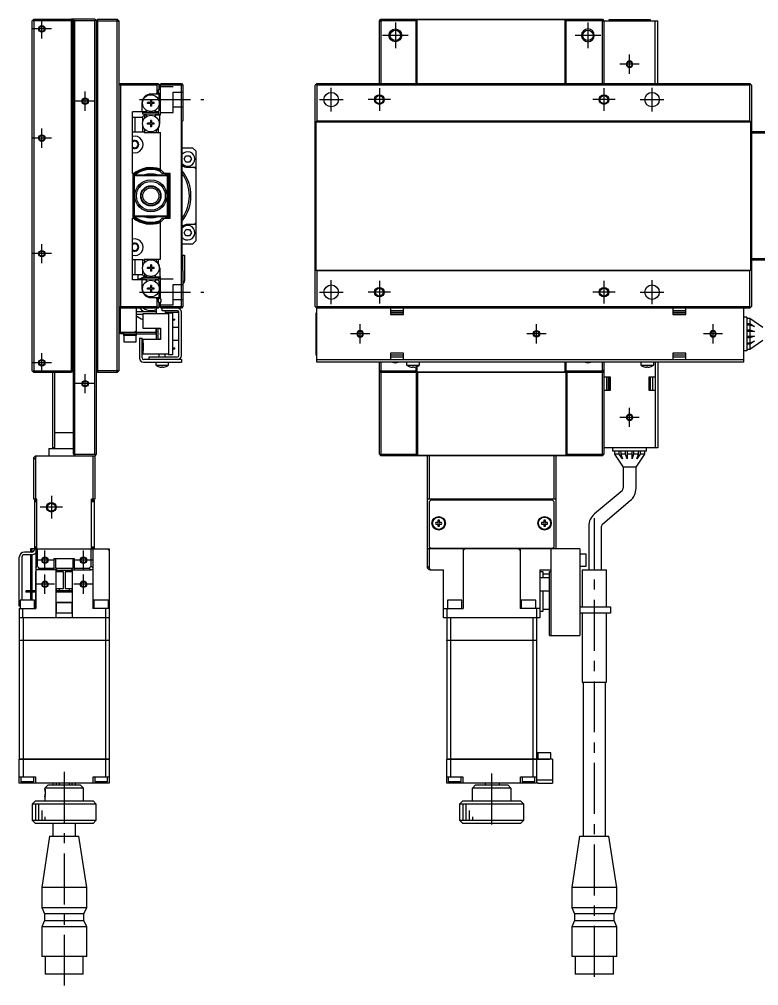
# Model space of a CAD drawing. Extents: x 0 to 888, y -8 to 516.
# Drawn here: x 494.6 to 725, y 92.6 to 393.7 of the extents above; entities that cross this region are included whole.
import ezdxf

# ---------------------------------------------------------------- set-up
doc = ezdxf.new("R2010")
doc.units = 0
doc.header["$LTSCALE"] = 0.5
doc.linetypes.add('CENTER', pattern=[50.8, 31.75, -6.35, 6.35, -6.35])
doc.linetypes.add('DASHED', pattern=[19.05, 12.7, -6.35])
for name, color, linetype in [('MSM_CENTER', 1, 'CENTER'), ('MSM_CONTINUOUS', 7, 'CONTINUOUS'), ('MSM_DASHED', 4, 'DASHED'), ('MSM_NARROW', 5, 'CONTINUOUS')]:
    doc.layers.add(name, color=color, linetype=linetype)

msp = doc.modelspace()

# ---------------------------------------------------------------- linework, layer by layer
at = {"layer": 'MSM_CENTER'}
for p, q in [((501.55, 387.7), (501.55, 393.7)), ((611.76, 392.7), (611.76, 384.7)), ((671.76, 392.7), (671.76, 384.7)), ((504.55, 390.7), (498.55, 390.7)), ((615.76, 388.7), (607.76, 388.7)), ((675.76, 388.7), (667.76, 388.7)), ((684.76, 376.7), (684.76, 382.7)), ((687.76, 379.7), (681.76, 379.7)), ((515.05, 365.2), (515.05, 371.2)), ((591.76, 365), (591.76, 372.4)), ((606.76, 372.2), (606.76, 365.2)), ((676.76, 372.2), (676.76, 365.2)), ((691.76, 365), (691.76, 372.4)), ((518.05, 368.2), (512.05, 368.2)), ((532.05, 368.7), (552.05, 368.7)), ((588.06, 368.7), (595.46, 368.7)), ((610.26, 368.7), (603.26, 368.7)), ((680.26, 368.7), (673.26, 368.7)), ((688.06, 368.7), (695.46, 368.7)), ((501.55, 353.7), (501.55, 359.7)), ((504.55, 356.7), (498.55, 356.7)), ((501.55, 317.7), (501.55, 323.7)), ((504.55, 320.7), (498.55, 320.7)), ((591.76, 305), (591.76, 312.4)), ((606.76, 312.2), (606.76, 305.2)), ((676.76, 312.2), (676.76, 305.2)), ((691.76, 305), (691.76, 312.4)), ((532.05, 308.7), (552.05, 308.7)), ((588.06, 308.7), (595.46, 308.7)), ((610.26, 308.7), (603.26, 308.7)), ((680.26, 308.7), (673.26, 308.7)), ((688.06, 308.7), (695.46, 308.7)), ((600.76, 292.7), (600.76, 298.7)), ((655.76, 292.7), (655.76, 298.7)), ((710.76, 292.7), (710.76, 298.7)), ((603.76, 295.7), (597.76, 295.7)), ((658.76, 295.7), (652.76, 295.7)), ((713.76, 295.7), (707.76, 295.7)), ((501.55, 283.7), (501.55, 289.7)), ((504.55, 286.7), (498.55, 286.7)), ((515.05, 277.2), (515.05, 283.2)), ((518.05, 280.2), (512.05, 280.2)), ((684.76, 266.7), (684.76, 272.7)), ((687.76, 269.7), (681.76, 269.7)), ((504.55, 245.2), (504.55, 238.2)), ((508.05, 241.7), (501.05, 241.7)), ((673.76, 238.25), (673.76, 92.65)), ((502.55, 222.2), (502.55, 228.2)), ((514.55, 222.2), (514.55, 228.2)), ((505.55, 225.2), (499.55, 225.2)), ((517.55, 225.2), (511.55, 225.2)), ((502.55, 214.7), (502.55, 220.7)), ((514.55, 214.7), (514.55, 220.7)), ((505.55, 217.7), (499.55, 217.7)), ((517.55, 217.7), (511.55, 217.7)), ((508.55, 159.25), (508.55, 92.65)), ((641.76, 158.7), (641.76, 140.7))]:
    msp.add_line(p, q, dxfattribs=at)
at = {"layer": 'MSM_CONTINUOUS'}
for p, q in [((499.05, 393.7), (498.55, 393.2)), ((498.55, 284.2), (498.55, 393.2)), ((498.8, 393.45), (499.05, 393.2)), ((499.05, 393.7), (510.55, 393.7)), ((499.05, 393.2), (499.05, 284.2)), ((510.85, 393.2), (499.05, 393.2)), ((510.95, 393.3), (510.55, 393.7)), ((510.65, 393.6), (510.85, 393.6)), ((510.75, 393.6), (510.85, 393.7)), ((518.05, 393.7), (510.85, 393.7)), ((510.85, 393.2), (510.95, 393.3)), ((510.85, 284.2), (510.85, 393.2)), ((511.05, 393.2), (510.95, 393.3)), ((511.05, 393.2), (511.05, 284.2)), ((511.05, 392.3), (511.35, 392.3)), ((511.15, 392.6), (511.15, 393.3)), ((511.35, 392.3), (511.35, 393.7)), ((511.55, 258.1), (511.55, 393.7)), ((511.75, 393.2), (511.55, 393.4)), ((518.05, 393.2), (511.75, 393.2)), ((511.75, 393.2), (511.75, 258.2)), ((518.05, 393.7), (518.55, 393.2)), ((518.3, 393.45), (518.05, 393.2)), ((518.05, 258.2), (518.05, 393.2)), ((518.55, 393.2), (519.05, 393.7)), ((518.55, 393.2), (525.05, 393.2)), ((518.55, 393.2), (518.55, 258.2)), ((519.05, 283.7), (519.05, 393.7)), ((519.05, 393.7), (525.05, 393.7)), ((525.05, 283.7), (525.05, 393.7)), ((525.05, 393.7), (525.55, 393.2)), ((525.05, 393.2), (525.55, 392.99)), ((525.55, 393.2), (525.55, 284.2)), ((606.76, 393.2), (607.26, 393.7)), ((606.76, 393.2), (607.26, 392.99)), ((606.76, 373.7), (606.76, 393.2)), ((607.26, 393.7), (607.46, 393.2)), ((607.26, 393.7), (676.26, 393.7)), ((607.46, 393.2), (607.26, 392.99)), ((607.26, 392.99), (607.26, 373.7)), ((618.26, 393.2), (607.46, 393.2)), ((618.26, 393.2), (618.56, 393.5)), ((618.26, 373.7), (618.26, 393.2)), ((618.56, 373.7), (618.56, 393.5)), ((664.66, 393.5), (618.56, 393.5)), ((664.66, 393.5), (664.96, 393.2)), ((664.66, 373.7), (664.66, 393.5)), ((676.05, 393.2), (664.96, 393.2)), ((664.96, 373.7), (664.96, 393.2)), ((676.26, 393.7), (676.05, 393.2)), ((676.26, 392.99), (676.05, 393.2)), ((676.26, 393.7), (676.76, 393.2)), ((676.76, 393.2), (676.26, 392.99)), ((676.26, 373.7), (676.26, 392.99)), ((676.76, 393.2), (676.76, 373.7)), ((676.76, 393.2), (693.56, 393.2)), ((678.26, 393.5), (678.26, 393.2)), ((691.26, 393.5), (678.26, 393.5)), ((691.26, 393.2), (691.26, 393.5)), ((692.76, 373.7), (692.76, 393.2)), ((693.56, 373.7), (693.56, 393.2)), ((525.55, 373.2), (526.05, 373.7)), ((525.8, 373.45), (526.05, 373.2)), ((526.05, 373.7), (537.85, 373.7)), ((537.55, 373.2), (537.95, 373.6)), ((538.05, 373.5), (537.85, 373.7)), ((538.05, 373.5), (538.05, 371.96)), ((538.55, 373.5), (538.75, 373.7)), ((538.55, 363.9), (538.55, 373.5)), ((538.75, 373.7), (545.05, 373.7)), ((545.05, 373.7), (545.55, 373.2)), ((545.3, 373.45), (545.05, 373.2)), ((587.26, 373.7), (586.76, 373.2)), ((587.01, 373.45), (587.26, 373.2)), ((587.26, 373.7), (722.26, 373.7)), ((722.76, 373.2), (722.26, 373.7)), ((722.26, 373.2), (722.51, 373.45)), ((526.05, 373.2), (526.05, 304.2)), ((537.55, 373.2), (526.05, 373.2)), ((538.05, 370.4), (535.55, 370.4)), ((537.55, 370.9), (537.05, 370.4)), ((537.55, 370.9), (537.55, 373.2)), ((537.91, 370.4), (537.55, 370.9)), ((538.05, 370.63), (538.05, 368.31)), ((545.05, 373.2), (538.55, 373.2)), ((545.05, 304.2), (545.05, 373.2)), ((545.55, 373.2), (545.55, 362.1)), ((586.76, 304.2), (586.76, 373.2)), ((587.26, 373.2), (587.26, 362.1)), ((722.26, 373.2), (587.26, 373.2)), ((722.26, 362.1), (722.26, 373.2)), ((722.76, 373.2), (722.76, 304.2)), ((532.75, 367.6), (532.75, 364.9)), ((535.35, 367.74), (534.55, 367.74)), ((534.55, 367.45), (534.55, 367.74)), ((535.35, 367.45), (534.55, 367.45)), ((535.08, 367.74), (535.08, 367.45)), ((535.7, 368.6), (535.41, 368.6)), ((535.41, 368.6), (535.41, 367.8)), ((535.7, 368.07), (535.41, 368.07)), ((535.41, 367.39), (535.41, 366.6)), ((535.7, 368.6), (535.7, 367.8)), ((535.7, 367.39), (535.7, 366.6)), ((536.55, 367.74), (535.76, 367.74)), ((536.55, 367.45), (535.76, 367.45)), ((536.02, 367.74), (536.02, 367.45)), ((536.55, 367.45), (536.55, 367.74)), ((534, 364.9), (529.85, 364.9)), ((529.85, 345.7), (529.85, 364.9)), ((533.05, 364.1), (533.05, 364.7)), ((538.05, 364.7), (533.05, 364.7)), ((534, 364.9), (534.15, 365.16)), ((535.41, 367.13), (535.7, 367.13)), ((535.7, 366.6), (535.41, 366.6)), ((536.96, 365.16), (537.11, 364.9)), ((537.75, 364.9), (537.11, 364.9)), ((537.75, 364.9), (538.05, 365.2)), ((538.05, 366.88), (538.05, 365.2)), ((538.05, 364.1), (538.05, 364.7)), ((533.05, 363.15), (529.85, 363.15)), ((530.55, 363.15), (530.55, 358.65)), ((538.05, 364.1), (533.05, 364.1)), ((533.55, 363.9), (533.05, 363.4)), ((533.05, 361.91), (533.05, 363.4)), ((533.55, 363.9), (533.55, 362.86)), ((533.55, 363.9), (534.01, 363.9)), ((534.09, 363.76), (534.01, 363.9)), ((535.35, 361.34), (534.55, 361.34)), ((534.55, 361.05), (534.55, 361.34)), ((535.08, 361.34), (535.08, 361.05)), ((535.7, 362.2), (535.41, 362.2)), ((535.41, 362.2), (535.41, 361.4)), ((535.7, 361.67), (535.41, 361.67)), ((535.7, 362.2), (535.7, 361.4)), ((536.55, 361.34), (535.76, 361.34)), ((536.02, 361.34), (536.02, 361.05)), ((536.55, 361.05), (536.55, 361.34)), ((537.1, 363.9), (536.88, 363.52)), ((537.1, 363.9), (538.55, 363.9)), ((538.35, 361.2), (538.35, 363.9)), ((545.25, 361.8), (545.55, 362.1)), ((545.25, 361.8), (545.25, 315.6)), ((586.96, 361.8), (587.26, 362.1)), ((586.96, 361.8), (586.96, 315.6)), ((586.96, 361.8), (722.56, 361.8)), ((587.26, 362.1), (722.26, 362.1)), ((722.26, 362.1), (722.56, 361.8)), ((722.56, 315.6), (722.56, 361.8)), ((529.85, 358.65), (533.05, 358.65)), ((533.05, 358.65), (533.05, 360.48)), ((533.05, 358.9), (533.55, 358.4)), ((533.05, 358.7), (533.25, 358.7)), ((533.55, 359.53), (533.55, 358.4)), ((533.55, 358.4), (538.55, 358.4)), ((535.35, 361.05), (534.55, 361.05)), ((535.41, 360.99), (535.41, 360.2)), ((535.41, 360.73), (535.7, 360.73)), ((535.7, 360.2), (535.41, 360.2)), ((535.7, 360.99), (535.7, 360.2)), ((536.55, 361.05), (535.76, 361.05)), ((537.35, 358.4), (537.35, 359.05)), ((537.85, 359.6), (537.85, 358.4)), ((538.55, 346.2), (538.55, 358.4)), ((722.76, 358.7), (757.76, 358.7)), ((736.26, 358.2), (722.76, 358.2)), ((545.25, 353.7), (548.55, 353.7)), ((549.55, 352.7), (548.55, 353.7)), ((549.55, 352.7), (549.55, 324.7)), ((545.9, 350.2), (546.48, 351.2)), ((546.48, 349.2), (545.9, 350.2)), ((546.48, 351.2), (547.63, 351.2)), ((547.63, 351.2), (548.21, 350.2)), ((548.21, 350.2), (547.63, 349.2)), ((538.55, 346.9), (539.76, 345.7)), ((547.63, 349.2), (546.48, 349.2)), ((547.05, 347.6), (549.55, 347.6)), ((549.05, 347.6), (549.55, 347.1)), ((529.85, 345.7), (530.05, 345.7)), ((530.05, 331.7), (530.05, 345.7)), ((530.05, 344.4), (530.35, 344.7)), ((530.55, 344.9), (530.35, 344.7)), ((530.35, 344.7), (530.35, 332.7)), ((530.55, 344.9), (530.85, 345.2)), ((540.55, 344.9), (530.55, 344.9)), ((530.85, 345.2), (540.25, 345.2)), ((539.05, 345.7), (538.55, 346.2)), ((541.55, 345.7), (539.05, 345.7)), ((540.25, 345.2), (540.55, 344.9)), ((540.75, 344.7), (540.55, 344.9)), ((540.75, 332.7), (540.75, 344.7)), ((540.75, 344.7), (541.05, 344.4)), ((541.05, 344.4), (541.05, 333)), ((541.55, 331.7), (541.55, 345.7)), ((531.99, 341.45), (532.13, 341.45)), ((532.13, 341.45), (532.35, 341.67)), ((532.13, 341.45), (532.13, 341.61)), ((532.35, 341.86), (532.35, 341.67)), ((532.13, 335.95), (531.99, 335.95)), ((532.13, 335.78), (532.13, 335.95)), ((532.35, 335.72), (532.13, 335.95)), ((532.35, 335.72), (532.35, 335.53)), ((529.85, 331.7), (530.05, 331.7)), ((529.85, 312.5), (529.85, 331.7)), ((530.35, 332.7), (530.05, 333)), ((530.35, 332.7), (530.55, 332.5)), ((530.85, 332.2), (530.55, 332.5)), ((530.55, 332.5), (540.55, 332.5)), ((540.25, 332.2), (530.85, 332.2)), ((539.76, 331.7), (538.55, 330.49)), ((538.55, 331.2), (539.05, 331.7)), ((538.55, 319), (538.55, 331.2)), ((539.05, 331.7), (541.55, 331.7)), ((541.05, 333), (540.25, 332.2)), ((545.9, 327.2), (546.48, 328.2)), ((546.48, 328.2), (547.63, 328.2)), ((549.55, 329.8), (547.05, 329.8)), ((547.63, 328.2), (548.21, 327.2)), ((549.55, 330.3), (549.05, 329.8)), ((546.48, 326.2), (545.9, 327.2)), ((547.63, 326.2), (546.48, 326.2)), ((548.21, 327.2), (547.63, 326.2)), ((548.55, 323.7), (545.25, 323.7)), ((548.55, 323.7), (549.55, 324.7)), ((545.55, 320.2), (546.05, 320.2)), ((545.55, 315.3), (545.55, 320.2)), ((546.05, 320.2), (546.05, 312.2)), ((722.76, 319.2), (736.26, 319.2)), ((533.05, 318.75), (529.85, 318.75)), ((530.55, 318.75), (530.55, 314.25)), ((533.55, 319), (533.05, 318.5)), ((533.05, 316.91), (533.05, 318.75)), ((533.05, 318.7), (533.25, 318.7)), ((533.55, 319), (533.55, 317.86)), ((533.55, 319), (538.55, 319)), ((535.35, 316.34), (534.55, 316.34)), ((534.55, 316.05), (534.55, 316.34)), ((535.08, 316.34), (535.08, 316.05)), ((535.7, 317.2), (535.41, 317.2)), ((535.41, 317.2), (535.41, 316.4)), ((535.7, 316.67), (535.41, 316.67)), ((535.7, 317.2), (535.7, 316.4)), ((536.55, 316.34), (535.76, 316.34)), ((536.02, 316.34), (536.02, 316.05)), ((536.55, 316.05), (536.55, 316.34)), ((537.35, 318.34), (537.35, 319)), ((537.85, 319), (537.85, 317.79)), ((538.35, 316.2), (538.35, 313.5)), ((751.76, 318.7), (722.76, 318.7)), ((529.85, 314.25), (533.05, 314.25)), ((531.55, 312.5), (531.55, 314.25)), ((533.05, 314), (533.05, 315.48)), ((533.05, 314), (533.55, 313.5)), ((533.05, 312.7), (533.05, 313.3)), ((538.05, 313.3), (533.05, 313.3)), ((533.55, 314.53), (533.55, 313.5)), ((533.55, 313.5), (534.01, 313.5)), ((534.09, 313.63), (534.01, 313.5)), ((535.35, 316.05), (534.55, 316.05)), ((535.41, 315.99), (535.41, 315.2)), ((535.41, 315.73), (535.7, 315.73)), ((535.7, 315.2), (535.41, 315.2)), ((535.7, 315.99), (535.7, 315.2)), ((536.55, 316.05), (535.76, 316.05)), ((537.1, 313.5), (536.88, 313.87)), ((537.1, 313.5), (538.55, 313.5)), ((538.05, 312.7), (538.05, 313.3)), ((538.55, 306.76), (538.55, 313.5)), ((545.55, 315.3), (545.25, 315.6)), ((545.55, 315.3), (545.55, 304.2)), ((586.96, 315.6), (722.56, 315.6)), ((587.26, 315.3), (586.96, 315.6)), ((587.26, 315.3), (587.26, 304.2)), ((722.26, 315.3), (587.26, 315.3)), ((722.56, 315.6), (722.26, 315.3)), ((722.26, 304.2), (722.26, 315.3)), ((534, 312.5), (529.85, 312.5)), ((538.55, 312.7), (531.55, 312.7)), ((532.75, 312.5), (532.75, 309.8)), ((534, 312.5), (534.15, 312.24)), ((535.7, 310.8), (535.41, 310.8)), ((535.41, 310.8), (535.41, 310)), ((535.7, 310.27), (535.41, 310.27)), ((535.7, 310.8), (535.7, 310)), ((536.96, 312.24), (537.11, 312.5)), ((537.11, 312.5), (537.75, 312.5)), ((538.05, 312.2), (537.75, 312.5)), ((538.05, 312.2), (538.05, 310.51)), ((538.05, 311.7), (538.55, 311.7)), ((538.05, 311.2), (538.55, 311.2)), ((535.35, 309.94), (534.55, 309.94)), ((534.55, 309.65), (534.55, 309.94)), ((535.35, 309.65), (534.55, 309.65)), ((535.08, 309.94), (535.08, 309.65)), ((535.41, 309.59), (535.41, 308.8)), ((535.41, 309.33), (535.7, 309.33)), ((535.7, 308.8), (535.41, 308.8)), ((535.7, 309.59), (535.7, 308.8)), ((536.55, 309.94), (535.76, 309.94)), ((536.55, 309.65), (535.76, 309.65)), ((536.02, 309.94), (536.02, 309.65)), ((536.55, 309.65), (536.55, 309.94)), ((538.05, 309.08), (538.05, 306.76)), ((538.5, 308.42), (538.05, 308.42)), ((526.05, 303.7), (525.55, 304.2)), ((526.05, 304.2), (525.8, 303.95)), ((526.05, 304.2), (537.55, 304.2)), ((535.55, 307), (538.05, 307)), ((537.05, 307), (537.55, 306.5)), ((537.55, 306.5), (537.91, 307)), ((537.55, 304.2), (537.55, 306.5)), ((537.95, 303.8), (537.55, 304.2)), ((538.05, 305.43), (538.05, 303.9)), ((538.55, 303.9), (538.55, 305.43)), ((538.55, 304.2), (545.05, 304.2)), ((545.05, 304.2), (545.3, 303.95)), ((545.55, 304.2), (545.05, 303.7)), ((586.76, 304.2), (587.26, 303.7)), ((587.26, 304.2), (587.01, 303.95)), ((587.26, 304.2), (722.26, 304.2)), ((722.26, 303.7), (722.76, 304.2)), ((722.51, 303.95), (722.26, 304.2)), ((526.05, 295.7), (526.05, 303.7)), ((537.85, 303.7), (526.05, 303.7)), ((531.05, 295.2), (531.05, 303.7)), ((531.05, 302.7), (537.2, 302.7)), ((533.05, 301.7), (531.05, 301.7)), ((533.05, 301.95), (533.05, 297.45)), ((541.05, 301.95), (533.05, 301.95)), ((537.2, 303.7), (537.2, 301.95)), ((537.85, 303.7), (538.05, 303.9)), ((538.75, 303.7), (538.55, 303.9)), ((545.05, 303.7), (538.75, 303.7)), ((539.05, 302.9), (539.05, 303.7)), ((543.85, 302.9), (539.05, 302.9)), ((540.05, 302.9), (540.05, 302.4)), ((544.05, 302.4), (540.05, 302.4)), ((542.25, 302.2), (541.05, 302.2)), ((541.05, 302.2), (541.05, 289.2)), ((541.2, 302.2), (541.2, 302.4)), ((542.25, 302.2), (542.25, 289.2)), ((544.05, 302.4), (544.05, 302.84)), ((544.25, 288.9), (544.25, 302.5)), ((545.05, 288.9), (545.05, 302.5)), ((587.26, 302.2), (586.96, 302.2)), ((586.96, 302.2), (586.96, 289.2)), ((587.26, 286.9), (587.26, 303.7)), ((722.26, 303.7), (587.26, 303.7)), ((610.26, 303.7), (610.26, 301.7)), ((614.26, 302.9), (610.26, 302.9)), ((614.26, 302.4), (610.26, 302.4)), ((614.26, 302.2), (610.26, 302.2)), ((610.26, 301.7), (614.26, 301.7)), ((614.26, 301.7), (614.26, 303.7)), ((698.26, 303.7), (698.26, 301.7)), ((702.26, 302.9), (698.26, 302.9)), ((702.26, 302.4), (698.26, 302.4)), ((702.26, 302.2), (698.26, 302.2)), ((698.26, 301.7), (702.26, 301.7)), ((702.26, 301.7), (702.26, 303.7)), ((720.26, 303.7), (720.26, 286.9)), ((542.25, 300.32), (543.05, 300.32)), ((542.25, 300.07), (543.05, 300.07)), ((543.05, 300.07), (543.05, 300.32)), ((721.26, 300.95), (720.26, 300.95)), ((721.26, 300.95), (721.26, 290.45)), ((722.26, 300.45), (721.26, 300.45)), ((721.26, 298.95), (722.26, 298.95)), ((722.26, 298.45), (721.26, 298.45)), ((722.26, 300.45), (722.26, 298.95)), ((726.26, 297.7), (722.26, 300.45)), ((722.26, 298.95), (723.71, 297.95)), ((722.26, 298.45), (722.26, 296.95)), ((723.71, 297.95), (722.26, 298.45)), ((526.05, 296.2), (537.05, 296.2)), ((527.05, 295.7), (526.05, 295.7)), ((527.05, 296.2), (527.05, 295.2)), ((527.05, 295.7), (537.05, 295.7)), ((531.05, 295.2), (527.05, 295.2)), ((527.15, 295.2), (527.15, 293.2)), ((531.05, 296.7), (530.55, 296.2)), ((530.95, 293.2), (530.95, 295.2)), ((533.05, 297.45), (538.55, 297.45)), ((537.05, 296.2), (537.05, 295.7)), ((537.2, 295.7), (537.2, 297.45)), ((537.35, 293.95), (537.35, 297.45)), ((537.85, 293.95), (537.85, 297.45)), ((538.55, 297.45), (538.55, 293.95)), ((544.25, 297.7), (542.25, 297.7)), ((721.26, 296.95), (722.26, 296.95)), ((723.71, 296.45), (721.26, 296.45)), ((722.26, 296.95), (723.71, 296.45)), ((722.26, 296.45), (722.26, 294.95)), ((527.15, 293.2), (530.95, 293.2)), ((532.05, 294.4), (532.85, 294.4)), ((532.05, 294.4), (532.05, 288.1)), ((532.85, 288.2), (532.85, 294.4)), ((533.05, 293.95), (533.05, 292.95)), ((538.55, 293.95), (533.05, 293.95)), ((533.05, 292.95), (533.15, 292.95)), ((533.15, 292.15), (533.05, 292.15)), ((533.05, 292.15), (533.05, 291.25)), ((533.15, 292.95), (533.15, 290.45)), ((542.25, 293.7), (544.25, 293.7)), ((721.26, 294.95), (723.71, 294.95)), ((722.26, 294.45), (721.26, 294.45)), ((721.26, 292.95), (722.26, 292.95)), ((722.26, 292.45), (721.26, 292.45)), ((723.71, 294.95), (722.26, 294.45)), ((722.26, 294.45), (722.26, 292.95)), ((722.26, 290.95), (726.26, 293.7)), ((723.71, 293.45), (722.26, 292.45)), ((722.26, 292.95), (723.71, 293.45)), ((722.26, 292.45), (722.26, 290.95)), ((533.15, 291.77), (533.05, 291.77)), ((533.15, 291.62), (533.05, 291.62)), ((533.15, 291.25), (533.05, 291.25)), ((533.05, 290.45), (533.15, 290.45)), ((533.05, 290.45), (533.05, 289.45)), ((533.05, 289.45), (541.05, 289.45)), ((538.05, 289.45), (538.05, 288.5)), ((540.05, 288.5), (540.05, 289.45)), ((542.25, 289.2), (541.05, 289.2)), ((542.25, 291.32), (543.05, 291.32)), ((542.25, 291.07), (543.05, 291.07)), ((543.05, 291.07), (543.05, 291.32)), ((586.96, 289.2), (587.26, 289.2)), ((614.26, 289.7), (610.26, 289.7)), ((610.26, 289.7), (610.26, 287.7)), ((610.26, 289.2), (614.26, 289.2)), ((614.26, 287.7), (614.26, 289.7)), ((702.26, 289.7), (698.26, 289.7)), ((698.26, 289.7), (698.26, 287.7)), ((698.26, 289.2), (702.26, 289.2)), ((702.26, 287.7), (702.26, 289.7)), ((721.26, 290.45), (720.26, 290.45)), ((721.26, 290.95), (722.26, 290.95)), ((533.25, 286.9), (545.05, 286.9)), ((545.05, 287.7), (533.35, 287.7)), ((535.05, 287.7), (535.05, 288.5)), ((535.05, 288.5), (543.85, 288.5)), ((537.05, 286.9), (537.05, 286)), ((537.05, 286), (541.05, 286)), ((541.05, 286), (541.05, 286.9)), ((545.05, 287.7), (545.05, 286.9)), ((587.26, 287.7), (720.26, 287.7)), ((720.26, 286.9), (587.26, 286.9)), ((606.76, 258.2), (606.76, 286.9)), ((607.26, 286.9), (607.26, 284.4)), ((610.26, 288.5), (614.26, 288.5)), ((615.26, 286.9), (615.26, 286)), ((615.26, 286), (619.26, 286)), ((619.26, 286), (619.26, 286.9)), ((664.66, 283.9), (664.66, 286.9)), ((664.96, 284.2), (664.96, 286.9)), ((676.26, 284.4), (676.26, 286.9)), ((676.76, 286.9), (676.76, 258.2)), ((688.26, 286.9), (688.26, 286)), ((688.26, 286), (692.26, 286)), ((692.26, 286), (692.26, 286.9)), ((692.76, 286.9), (692.76, 260.2)), ((693.56, 286.9), (693.56, 260.2)), ((698.26, 288.5), (702.26, 288.5)), ((498.55, 284.2), (499.05, 283.7)), ((499.05, 284.2), (498.8, 283.95)), ((499.05, 284.2), (510.85, 284.2)), ((510.55, 283.7), (499.05, 283.7)), ((505.05, 260.2), (505.05, 283.7)), ((505.55, 283.7), (505.55, 260)), ((510.55, 283.7), (510.95, 284.1)), ((510.85, 283.8), (510.65, 283.8)), ((510.95, 284.1), (510.85, 284.2)), ((510.95, 284.1), (511.05, 284.2)), ((511.05, 285.1), (511.45, 285.1)), ((511.15, 284.1), (511.15, 284.8)), ((511.45, 258.2), (511.45, 285.1)), ((525.05, 284.2), (518.55, 284.2)), ((519.05, 283.7), (518.55, 284.2)), ((525.05, 283.7), (519.05, 283.7)), ((525.05, 284.2), (525.55, 284.4)), ((525.05, 283.7), (525.55, 284.2)), ((538.1, 285.44), (538.13, 285.44)), ((538.85, 285.44), (539.25, 285.44)), ((538.85, 285.31), (538.85, 285.44)), ((539.25, 285.44), (539.25, 285.31)), ((539.98, 285.44), (540, 285.44)), ((606.76, 284.2), (607.26, 284.4)), ((607.26, 283.7), (606.76, 284.2)), ((607.26, 284.4), (607.46, 284.2)), ((607.26, 283.7), (607.46, 284.2)), ((676.26, 283.7), (607.26, 283.7)), ((607.26, 283.7), (607.26, 258.2)), ((607.46, 284.2), (618.26, 284.2)), ((616.31, 285.44), (616.33, 285.44)), ((617.06, 285.44), (617.46, 285.44)), ((617.06, 285.31), (617.06, 285.44)), ((617.46, 285.44), (617.46, 285.31)), ((618.19, 285.44), (618.21, 285.44)), ((618.26, 284.2), (618.26, 285.46)), ((618.56, 283.9), (618.26, 284.2)), ((618.36, 258.2), (618.36, 283.7)), ((618.56, 283.9), (618.56, 285.57)), ((618.56, 283.9), (664.66, 283.9)), ((618.66, 283.7), (618.66, 257.9)), ((664.96, 284.2), (664.66, 283.9)), ((664.86, 283.7), (664.86, 257.9)), ((664.96, 284.2), (676.05, 284.2)), ((665.16, 283.7), (665.16, 258.2)), ((676.05, 284.2), (676.26, 284.4)), ((676.05, 284.2), (676.26, 283.7)), ((676.76, 284.2), (676.26, 284.4)), ((676.76, 284.2), (676.26, 283.7)), ((676.26, 258.2), (676.26, 283.7)), ((689.31, 285.44), (689.33, 285.44)), ((690.06, 285.44), (690.46, 285.44)), ((690.06, 285.31), (690.06, 285.44)), ((690.46, 285.44), (690.46, 285.31)), ((691.19, 285.44), (691.21, 285.44)), ((678.76, 282.2), (676.76, 282.2)), ((677.56, 282.2), (677.56, 278.2)), ((678.06, 282.2), (678.06, 278.2)), ((678.26, 282.2), (678.26, 278.2)), ((678.76, 278.2), (678.76, 282.2)), ((692.76, 282.2), (690.76, 282.2)), ((690.76, 282.2), (690.76, 278.2)), ((691.26, 278.2), (691.26, 282.2)), ((691.96, 278.2), (691.96, 282.2)), ((676.76, 278.2), (678.76, 278.2)), ((690.76, 278.2), (692.76, 278.2)), ((505.55, 265), (511.45, 265)), ((503.8, 260), (511.45, 260)), ((503.8, 260), (503.8, 257.7)), ((505.55, 260.2), (505.05, 260.2)), ((693.56, 260.2), (676.76, 260.2)), ((679.51, 259.2), (679.51, 260.2)), ((690.01, 259.2), (679.51, 259.2)), ((680.01, 259.2), (680.01, 258.2)), ((681.51, 258.2), (681.51, 259.2)), ((682.01, 259.2), (682.01, 258.2)), ((683.51, 258.2), (683.51, 259.2)), ((684.01, 259.2), (684.01, 256.74)), ((685.51, 256.74), (685.51, 259.2)), ((686.01, 259.2), (686.01, 258.2)), ((687.51, 258.2), (687.51, 259.2)), ((688.01, 259.2), (688.01, 258.2)), ((689.51, 258.2), (689.51, 259.2)), ((690.01, 259.2), (690.01, 260.2)), ((499.05, 257.2), (499.55, 257.7)), ((499.05, 244.2), (499.05, 257.2)), ((499.55, 257.08), (499.05, 256.58)), ((499.86, 257.7), (499.55, 257.08)), ((499.55, 257.7), (518.05, 257.7)), ((499.55, 257.08), (499.55, 244.2)), ((511.45, 258.2), (511.55, 258.1)), ((511.55, 258.1), (511.95, 257.7)), ((511.6, 258.05), (511.75, 258.2)), ((511.75, 258.2), (518.05, 258.2)), ((517.55, 244.2), (517.55, 257.7)), ((518.05, 258.2), (518.3, 257.95)), ((518.55, 258.2), (518.05, 257.7)), ((518.05, 257.7), (518.05, 244.2)), ((606.76, 258.2), (607.26, 257.7)), ((607.01, 257.95), (607.26, 258.2)), ((607.26, 258.2), (618.36, 258.2)), ((676.26, 257.7), (607.26, 257.7)), ((618.66, 257.9), (618.36, 258.2)), ((618.66, 257.9), (664.86, 257.9)), ((621.76, 222.7), (621.76, 257.7)), ((622.26, 257.7), (622.26, 244.2)), ((661.26, 244.2), (661.26, 257.7)), ((661.76, 257.7), (661.76, 228.7)), ((665.16, 258.2), (664.86, 257.9)), ((665.16, 258.2), (676.26, 258.2)), ((676.26, 258.2), (676.51, 257.95)), ((676.26, 257.7), (676.76, 258.2)), ((681.51, 258.2), (680.01, 258.2)), ((680.01, 258.2), (682.76, 254.2)), ((682.51, 256.74), (681.51, 258.2)), ((683.51, 258.2), (682.01, 258.2)), ((682.01, 258.2), (682.51, 256.74)), ((684.01, 256.74), (683.51, 258.2)), ((685.51, 258.2), (684.01, 258.2)), ((686.01, 258.2), (685.51, 256.74)), ((687.51, 258.2), (686.01, 258.2)), ((686.76, 254.2), (689.51, 258.2)), ((687.01, 256.74), (687.51, 258.2)), ((688.01, 258.2), (687.01, 256.74)), ((689.51, 258.2), (688.01, 258.2)), ((686.76, 254.2), (682.76, 254.2)), ((682.76, 254.2), (682.76, 247.6)), ((686.76, 247.6), (686.76, 254.2)), ((500.05, 244.2), (499.05, 244.2)), ((499.25, 243.9), (500.05, 243.9)), ((499.25, 243.9), (499.25, 228.5)), ((500.05, 228.7), (500.05, 244.2)), ((518.05, 244.2), (517.05, 244.2)), ((517.05, 228.7), (517.05, 244.2)), ((517.05, 243.9), (517.85, 243.9)), ((517.85, 243.9), (517.85, 228.9)), ((661.76, 244.2), (621.76, 244.2)), ((622.76, 243.9), (622.26, 243.4)), ((660.76, 243.9), (622.76, 243.9)), ((627.51, 244.2), (627.51, 243.9)), ((628.01, 244.2), (628.01, 243.9)), ((633.51, 243.9), (633.51, 244.2)), ((636.96, 244.2), (636.76, 244)), ((646.76, 244), (636.76, 244)), ((636.76, 244), (636.76, 243.9)), ((646.76, 244), (646.56, 244.2)), ((646.76, 243.9), (646.76, 244)), ((650.01, 244.2), (650.01, 243.9)), ((655.51, 243.9), (655.51, 244.2)), ((656.01, 243.9), (656.01, 244.2)), ((661.26, 243.4), (660.76, 243.9)), ((682.4, 246.83), (673.82, 239.63)), ((500.05, 243.4), (499.25, 243.4)), ((517.85, 243.4), (517.05, 243.4)), ((622.26, 243.4), (622.26, 229.4)), ((661.26, 229.4), (661.26, 243.4)), ((676.39, 236.56), (684.97, 243.76)), ((625.02, 236.94), (624.34, 236.94)), ((624.34, 236.46), (625.02, 236.46)), ((625.02, 237.62), (625.02, 236.94)), ((625.02, 236.46), (625.02, 235.78)), ((625.5, 236.94), (625.5, 237.62)), ((626.18, 236.94), (625.5, 236.94)), ((625.5, 235.78), (625.5, 236.46)), ((625.5, 236.46), (626.18, 236.46)), ((658.02, 236.94), (657.34, 236.94)), ((657.34, 236.46), (658.02, 236.46)), ((658.02, 237.62), (658.02, 236.94)), ((658.02, 236.46), (658.02, 235.78)), ((658.5, 236.94), (658.5, 237.62)), ((659.18, 236.94), (658.5, 236.94)), ((658.5, 235.78), (658.5, 236.46)), ((658.5, 236.46), (659.18, 236.46)), ((672.03, 235.8), (672.03, 222.2)), ((676.03, 222.2), (676.03, 235.8)), ((499.25, 229.4), (500.05, 229.4)), ((500.05, 228.9), (499.25, 228.9)), ((517.05, 229.4), (517.85, 229.4)), ((517.85, 228.9), (517.05, 228.9)), ((622.26, 229.4), (622.76, 228.9)), ((622.76, 228.9), (660.76, 228.9)), ((627.51, 228.9), (627.51, 228.7)), ((631.76, 228.9), (631.76, 228.7)), ((632.76, 228.9), (632.76, 228.7)), ((634.26, 228.9), (634.26, 228.7)), ((649.26, 228.7), (649.26, 228.9)), ((650.76, 228.9), (650.76, 228.7)), ((651.76, 228.7), (651.76, 228.9)), ((656.01, 228.7), (656.01, 228.9)), ((660.76, 228.9), (661.26, 229.4)), ((494.55, 210.9), (494.55, 226.1)), ((495.35, 226.1), (495.35, 212.7)), ((498.45, 227.7), (496.15, 227.7)), ((498.45, 226.9), (496.15, 226.9)), ((499.25, 228.7), (498.05, 228.7)), ((498.05, 228.7), (498.05, 227.7)), ((498.05, 226.9), (498.05, 215.7)), ((498.55, 227.7), (498.55, 228.7)), ((498.55, 215.7), (498.55, 226.9)), ((499.65, 228.7), (500.05, 228.7)), ((499.65, 228.7), (499.65, 210.2)), ((500.05, 228.7), (522.55, 228.7)), ((500.15, 228.7), (500.15, 223.31)), ((516.95, 223.31), (516.95, 228.7)), ((517.45, 228.7), (517.45, 222.2)), ((522.05, 228.7), (522.55, 228.2)), ((522.55, 228.7), (522.55, 200.25)), ((669.26, 228.7), (621.76, 228.7)), ((622.26, 228.7), (622.26, 222.81)), ((632.86, 228.7), (632.86, 210.2)), ((632.86, 228.2), (633.36, 228.7)), ((650.16, 228.7), (650.66, 228.2)), ((650.66, 228.7), (650.66, 210.2)), ((660.26, 201.7), (660.26, 228.7)), ((669.26, 228.7), (669.26, 201.7)), ((671.26, 227.1), (669.26, 227.1)), ((671.26, 223.3), (671.26, 227.1)), ((499.65, 222.81), (500.15, 223.31)), ((500.15, 223.31), (500.77, 222.7)), ((505.3, 225.7), (511.8, 225.7)), ((505.3, 225.7), (505.3, 222.2)), ((505.8, 225.7), (505.8, 222.7)), ((511.3, 222.7), (511.3, 225.7)), ((511.8, 222.2), (511.8, 225.7)), ((516.34, 222.7), (516.95, 223.31)), ((516.95, 223.31), (517.45, 222.81)), ((621.76, 223.31), (622.26, 222.81)), ((622.26, 222.81), (622.56, 222.2)), ((669.26, 223.3), (671.26, 223.3)), ((499.55, 221.7), (499.55, 215.7)), ((499.65, 221.7), (499.55, 221.7)), ((500.27, 222.2), (499.65, 222.2)), ((500.77, 222.7), (500.27, 222.2)), ((506.07, 222.2), (500.27, 222.2)), ((500.77, 222.7), (505.3, 222.7)), ((505.8, 222.7), (511.3, 222.7)), ((505.95, 222.2), (505.95, 207.2)), ((505.95, 222.1), (511.15, 222.1)), ((506.05, 221.7), (505.95, 221.7)), ((508.3, 221.6), (505.95, 221.6)), ((506.05, 222.1), (506.05, 221.6)), ((506.28, 222.7), (506.07, 222.2)), ((507.05, 221.6), (507.05, 222.1)), ((508.3, 216.4), (508.3, 221.6)), ((508.8, 221.6), (508.8, 216.4)), ((511.15, 221.6), (508.8, 221.6)), ((510.05, 222.1), (510.05, 221.6)), ((511.04, 222.2), (510.83, 222.7)), ((511.04, 222.2), (516.84, 222.2)), ((511.05, 221.6), (511.05, 222.1)), ((511.15, 221.7), (511.05, 221.7)), ((511.15, 207.2), (511.15, 222.2)), ((511.8, 222.7), (516.34, 222.7)), ((516.84, 222.2), (516.34, 222.7)), ((517.45, 222.2), (516.84, 222.2)), ((517.45, 222.2), (517.45, 210.2)), ((622.26, 222.2), (621.76, 222.7)), ((622.56, 222.2), (622.26, 222.2)), ((622.56, 222.2), (626.76, 222.2)), ((626.76, 207.2), (626.76, 222.2)), ((656.76, 222.2), (656.76, 207.2)), ((656.76, 222.2), (660.26, 222.2)), ((656.76, 221.7), (657.76, 221.7)), ((657.76, 221.7), (657.76, 219.7)), ((657.76, 220.95), (659.76, 220.95)), ((659.76, 201.7), (659.76, 221.7)), ((659.76, 221.7), (660.26, 221.7)), ((670.01, 222.2), (677.51, 222.2)), ((670.01, 222.2), (670.01, 210.7)), ((677.51, 210.7), (677.51, 222.2)), ((659.76, 219.7), (656.76, 219.7)), ((499.65, 215.7), (496.55, 215.7)), ((496.55, 215.7), (496.55, 215.2)), ((499.65, 215.2), (496.55, 215.2)), ((498.05, 215.2), (498.05, 212.7)), ((498.55, 212.7), (498.55, 215.2)), ((499.55, 215.2), (499.55, 210.2)), ((505.95, 216.4), (508.3, 216.4)), ((511.15, 215.7), (505.95, 215.7)), ((511.15, 215.2), (505.95, 215.2)), ((506.05, 216.4), (506.05, 215.7)), ((507.05, 215.7), (507.05, 216.4)), ((508.8, 216.4), (511.15, 216.4)), ((510.05, 216.4), (510.05, 215.7)), ((511.05, 215.7), (511.05, 216.4)), ((656.76, 215.7), (659.76, 215.7)), ((657.76, 215.7), (657.76, 209.2)), ((494.55, 211.4), (494.8, 211.4)), ((494.8, 210.9), (494.55, 210.9)), ((499.3, 212.7), (494.8, 212.7)), ((494.8, 212.7), (494.8, 210.2)), ((499.3, 210.2), (499.3, 212.7)), ((505.95, 212.1), (511.15, 212.1)), ((511.15, 211.9), (505.95, 211.9)), ((506.05, 211.9), (506.05, 208.7)), ((511.05, 208.7), (511.05, 211.9)), ((522.3, 212.7), (517.8, 212.7)), ((517.8, 212.7), (517.8, 210.2)), ((522.3, 210.2), (522.3, 212.7)), ((632.51, 212.7), (628.01, 212.7)), ((628.01, 212.7), (628.01, 210.2)), ((632.51, 210.2), (632.51, 212.7)), ((655.51, 212.7), (651.01, 212.7)), ((651.01, 212.7), (651.01, 210.2)), ((655.51, 210.2), (655.51, 212.7)), ((494.55, 210.2), (499.65, 210.2)), ((494.55, 210.2), (494.55, 200.25)), ((495.55, 210.2), (495.55, 207.2)), ((511.15, 208.7), (505.95, 208.7)), ((522.55, 210.2), (517.45, 210.2)), ((521.55, 207.2), (521.55, 210.2)), ((626.76, 210.2), (632.86, 210.2)), ((627.76, 210.2), (627.76, 200.25)), ((656.76, 210.2), (650.66, 210.2)), ((655.76, 210.2), (655.76, 200.25)), ((657.76, 209.2), (656.76, 209.2)), ((657.76, 209.95), (659.76, 209.95)), ((669.26, 210.7), (678.76, 210.7)), ((678.76, 208.7), (669.26, 208.7)), ((670.01, 208.7), (670.01, 187.2)), ((677.51, 187.2), (677.51, 208.7)), ((678.76, 210.7), (678.76, 208.7)), ((522.55, 207.2), (494.55, 207.2)), ((495.71, 207.2), (495.71, 200.25)), ((521.4, 207.2), (521.4, 200.25)), ((656.76, 207.2), (626.76, 207.2)), ((628.91, 207.2), (628.91, 200.25)), ((654.6, 207.2), (654.6, 200.25)), ((494.55, 200.25), (522.55, 200.25)), ((494.55, 200.2), (494.55, 163.25)), ((522.55, 200.2), (494.55, 200.2)), ((494.56, 200.2), (494.56, 200.25)), ((495.71, 200.2), (495.71, 200.25)), ((495.71, 200.2), (495.71, 163.25)), ((521.4, 200.2), (521.4, 200.25)), ((521.4, 200.2), (521.4, 163.25)), ((522.54, 200.2), (522.54, 200.25)), ((522.55, 200.2), (522.55, 163.25)), ((627.76, 200.25), (655.76, 200.25)), ((627.76, 200.2), (627.76, 163.25)), ((655.76, 200.2), (627.76, 200.2)), ((627.77, 200.2), (627.77, 200.25)), ((628.91, 200.2), (628.91, 163.25)), ((628.92, 200.2), (628.92, 200.25)), ((654.6, 200.2), (654.6, 200.25)), ((654.6, 200.2), (654.6, 163.25)), ((655.75, 200.2), (655.75, 200.25)), ((655.76, 200.2), (655.76, 163.25)), ((659.76, 201.7), (669.26, 201.7)), ((670.01, 187.2), (677.51, 187.2)), ((670.26, 187.2), (670.26, 139.2)), ((677.26, 139.2), (677.26, 187.2)), ((494.55, 163.25), (522.55, 163.25)), ((522.55, 163.2), (494.55, 163.2)), ((494.55, 155.7), (494.55, 163.2)), ((494.56, 163.2), (494.56, 163.25)), ((495.71, 163.2), (495.71, 163.25)), ((495.71, 163.2), (495.71, 157.7)), ((521.4, 163.2), (521.4, 163.25)), ((521.4, 163.2), (521.4, 157.7)), ((522.54, 163.2), (522.54, 163.25)), ((522.55, 163.2), (522.55, 155.7)), ((627.76, 163.25), (659.76, 163.25)), ((660.76, 163.2), (627.76, 163.2)), ((627.76, 155.7), (627.76, 163.2)), ((627.77, 163.2), (627.77, 163.25)), ((628.91, 163.2), (628.91, 157.7)), ((628.92, 163.2), (628.92, 163.25)), ((654.6, 163.2), (654.6, 163.25)), ((654.6, 163.2), (654.6, 157.7)), ((655.75, 163.2), (655.75, 163.25)), ((660.16, 165.2), (655.76, 165.2)), ((655.76, 163.2), (655.76, 155.7)), ((656.26, 163.25), (656.26, 165.2)), ((659.76, 163.25), (659.76, 163.2)), ((660.16, 163.2), (660.16, 165.2)), ((660.76, 163.2), (660.76, 156.75)), ((494.55, 157.7), (499.55, 157.7)), ((495.05, 157.7), (495.05, 156.2)), ((499.05, 156.2), (499.05, 157.7)), ((499.55, 157.7), (499.55, 155.7)), ((517.55, 157.7), (522.55, 157.7)), ((517.55, 155.7), (517.55, 157.7)), ((518.05, 157.7), (518.05, 156.2)), ((522.05, 156.2), (522.05, 157.7)), ((627.76, 157.7), (632.76, 157.7)), ((628.26, 157.7), (628.26, 156.2)), ((632.26, 156.2), (632.26, 157.7)), ((632.76, 157.7), (632.76, 155.7)), ((650.76, 155.7), (650.76, 157.7)), ((650.76, 157.7), (655.76, 157.7)), ((651.26, 157.7), (651.26, 156.2)), ((655.26, 156.2), (655.26, 157.7)), ((655.76, 156.75), (660.76, 156.75)), ((660.76, 156.7), (655.76, 156.7)), ((660.71, 156.7), (660.71, 156.75)), ((660.76, 156.7), (660.76, 155.7)), ((522.55, 155.7), (494.55, 155.7)), ((499.05, 156.2), (495.05, 156.2)), ((498.05, 155.7), (498.05, 156.2)), ((502.55, 154.2), (503.55, 155.2)), ((514.55, 154.2), (502.55, 154.2)), ((503.55, 155.2), (513.55, 155.2)), ((505.05, 155.7), (505.05, 155.2)), ((506.05, 155.7), (506.05, 155.2)), ((507.05, 155.2), (507.05, 155.7)), ((510.05, 155.7), (510.05, 155.2)), ((511.05, 155.2), (511.05, 155.7)), ((512.05, 155.2), (512.05, 155.7)), ((513.55, 155.2), (514.55, 154.2)), ((514.55, 150.2), (514.55, 154.2)), ((522.05, 156.2), (518.05, 156.2)), ((519.05, 155.7), (519.05, 156.2)), ((655.76, 155.7), (627.76, 155.7)), ((632.26, 156.2), (628.26, 156.2)), ((631.26, 155.7), (631.26, 156.2)), ((636.76, 155.2), (635.76, 154.2)), ((647.76, 154.2), (635.76, 154.2)), ((635.76, 150.2), (635.76, 154.2)), ((636.76, 155.2), (646.76, 155.2)), ((639.76, 155.7), (639.76, 155.2)), ((644.26, 155.2), (644.26, 155.7)), ((647.76, 154.2), (646.76, 155.2)), ((647.76, 154.2), (647.76, 150.2)), ((655.26, 156.2), (651.26, 156.2)), ((652.26, 155.7), (652.26, 156.2)), ((655.76, 155.9), (656.06, 155.9)), ((656.06, 155.9), (656.06, 155.7)), ((656.06, 155.7), (660.76, 155.7)), ((502.55, 151.2), (502.55, 150.2)), ((499.55, 150.2), (498.55, 149.2)), ((518.55, 149.2), (498.55, 149.2)), ((498.55, 149.2), (498.55, 144.2)), ((499.55, 150.2), (517.55, 150.2)), ((518.55, 149.2), (517.55, 150.2)), ((518.55, 144.2), (518.55, 149.2)), ((632.76, 150.2), (631.76, 149.2)), ((651.76, 149.2), (631.76, 149.2)), ((631.76, 149.2), (631.76, 144.2)), ((632.76, 150.2), (650.76, 150.2)), ((651.76, 149.2), (650.76, 150.2)), ((651.76, 144.2), (651.76, 149.2)), ((498.55, 144.2), (518.55, 144.2)), ((498.55, 144.2), (499.55, 143.2)), ((517.55, 143.2), (499.55, 143.2)), ((505.05, 143.2), (505.05, 139.2)), ((512.05, 139.2), (512.05, 143.2)), ((517.55, 143.2), (518.55, 144.2)), ((631.76, 144.2), (651.76, 144.2)), ((631.76, 144.2), (632.76, 143.2)), ((650.76, 143.2), (632.76, 143.2)), ((650.76, 143.2), (651.76, 144.2)), ((503.98, 139.2), (501.55, 123.2)), ((503.98, 139.2), (513.12, 139.2)), ((515.55, 123.2), (513.12, 139.2)), ((669.19, 139.2), (666.76, 123.2)), ((669.19, 139.2), (678.33, 139.2)), ((680.76, 123.2), (678.33, 139.2)), ((515.55, 123.2), (501.55, 123.2)), ((501.55, 123.2), (501.55, 117)), ((515.55, 117), (515.55, 123.2)), ((680.76, 123.2), (666.76, 123.2)), ((666.76, 123.2), (666.76, 117)), ((680.76, 117), (680.76, 123.2)), ((501.55, 117), (515.55, 117)), ((501.55, 117), (502.4, 115)), ((514.7, 115), (502.4, 115)), ((502.4, 115), (502.4, 113)), ((514.7, 115), (515.55, 117)), ((514.7, 113), (514.7, 115)), ((666.76, 117), (680.76, 117)), ((666.76, 117), (667.61, 115)), ((679.91, 115), (667.61, 115)), ((667.61, 115), (667.61, 113)), ((679.91, 115), (680.76, 117)), ((679.91, 113), (679.91, 115)), ((502.4, 113), (501.55, 111)), ((502.4, 113), (514.7, 113)), ((515.55, 111), (514.7, 113)), ((667.61, 113), (666.76, 111)), ((667.61, 113), (679.91, 113)), ((680.76, 111), (679.91, 113)), ((515.55, 111), (501.55, 111)), ((501.55, 111), (501.55, 101.7)), ((515.55, 101.7), (515.55, 111)), ((680.76, 111), (666.76, 111)), ((666.76, 111), (666.76, 101.7)), ((680.76, 101.7), (680.76, 111)), ((515.55, 101.7), (501.55, 101.7)), ((502.6, 101.7), (502.6, 96.2)), ((514.5, 96.2), (514.5, 101.7)), ((680.76, 101.7), (666.76, 101.7)), ((667.81, 101.7), (667.81, 96.2)), ((679.71, 96.2), (679.71, 101.7)), ((514.5, 96.2), (502.6, 96.2)), ((679.71, 96.2), (667.81, 96.2))]:
    msp.add_line(p, q, dxfattribs=at)
for centre, radius in [((501.55, 390.7), 0.783), ((611.76, 388.7), 1.62), ((671.76, 388.7), 1.62), ((684.76, 379.7), 0.783), ((591.76, 368.7), 2.25), ((691.76, 368.7), 2.25), ((515.05, 368.2), 0.783), ((535.55, 367.6), 2.6), ((606.76, 368.7), 1.23), ((676.76, 368.7), 1.23), ((535.55, 361.2), 2.6), ((501.55, 356.7), 0.783), ((535.55, 338.7), 5), ((535.55, 338.7), 4.5), ((535.55, 338.7), 3.15), ((535.55, 338.7), 3), ((501.55, 320.7), 0.783), ((535.55, 316.2), 2.6), ((535.55, 309.8), 2.6), ((591.76, 308.7), 2.25), ((691.76, 308.7), 2.25), ((606.76, 308.7), 1.23), ((676.76, 308.7), 1.23), ((600.76, 295.7), 0.783), ((655.76, 295.7), 0.783), ((710.76, 295.7), 0.783), ((501.55, 286.7), 0.783), ((515.05, 280.2), 0.783), ((684.76, 269.7), 0.783), ((504.55, 241.7), 1.23), ((625.26, 236.7), 2.1), ((625.26, 236.7), 1.9), ((658.26, 236.7), 2.1), ((658.26, 236.7), 1.9), ((502.55, 225.2), 0.783), ((514.55, 225.2), 0.783), ((502.55, 217.7), 0.783), ((514.55, 217.7), 0.783)]:
    msp.add_circle(centre, radius, dxfattribs=at)
for centre, radius, start, end in [((510.85, 393.3), 0.3, 0, 90), ((510.85, 392.6), 0.3, 311.8103, 0), ((535.55, 367.6), 2.8, 90, 180), ((538.8, 371.3), 1, 138.5904, 221.4096), ((535.35, 367.8), 0.06, 270, 0), ((535.35, 367.39), 0.06, 0, 90), ((535.76, 367.8), 0.06, 180, 270), ((535.76, 367.39), 0.06, 90, 180), ((535.55, 364.4), 1.59, 143.8028, 169.1069), ((535.67, 364.28), 1.75, 142.994, 150), ((535.44, 364.28), 1.75, 30, 37.006), ((535.55, 364.4), 1.59, 10.8931, 36.1972), ((535.55, 364.4), 1.59, 190.8931, 216.1972), ((535.67, 364.51), 1.75, 205.4948, 217.006), ((535.35, 361.4), 0.06, 270, 0), ((535.76, 361.4), 0.06, 180, 270), ((535.55, 364.4), 1.59, 323.8028, 349.107), ((535.44, 364.51), 1.75, 322.994, 325.4948), ((535.35, 360.99), 0.06, 0, 90), ((535.76, 360.99), 0.06, 90, 180), ((535.55, 361.2), 2.8, 310.0052, 360), ((530.55, 354.7), 2.6, 254.3815, 105.6185), ((530.55, 354.7), 1.01, 225.9346, 134.0654), ((547.05, 350.2), 2.25, 216.8699, 143.1301), ((535.55, 338.7), 8.8, 70.0677, 128.6822), ((535.55, 338.7), 8.5, 69.3327, 130.3202), ((535.55, 338.7), 8.2, 68.5399, 132.1236), ((547.05, 350.2), 2.6, 226.1869, 270), ((535.55, 338.7), 12.5, 320.8958, 39.1042), ((535.55, 338.7), 6.8, 72.9174, 107.0826), ((535.55, 338.7), 8.2, 42.9703, 58.6119), ((535.55, 338.7), 8.5, 45.0991, 55.4397), ((535.55, 338.7), 8.8, 47.0141, 52.6982), ((535.55, 338.7), 12, 323.9334, 36.0666), ((535.55, 338.7), 6.8, 28.0725, 36.0189), ((535.55, 338.7), 6.5, 22.6199, 32.2042), ((535.55, 338.7), 6.5, 327.7958, 337.3801), ((535.55, 338.7), 6.8, 323.9811, 331.9275), ((535.55, 338.7), 8.2, 227.8764, 291.4601), ((535.55, 338.7), 8.5, 229.6798, 290.6673), ((535.55, 338.7), 8.8, 231.3178, 289.9323), ((535.55, 338.7), 6.8, 252.9174, 287.0826), ((535.55, 338.7), 8.2, 301.3881, 317.0297), ((535.55, 338.7), 8.5, 304.5603, 314.9009), ((535.55, 338.7), 8.8, 307.3018, 312.9859), ((547.05, 327.2), 2.6, 90, 133.8131), ((547.05, 327.2), 2.25, 216.8699, 143.1301), ((530.55, 322.7), 2.6, 254.3815, 105.6185), ((530.55, 322.7), 1.01, 225.9346, 134.0654), ((535.35, 316.4), 0.06, 270, 0), ((535.76, 316.4), 0.06, 180, 270), ((535.55, 316.2), 2.8, 0, 49.9948), ((535.55, 306.7), 7, 110.9248, 121.0027), ((535.55, 306.7), 7, 103.7291, 109.463), ((535.55, 313), 1.59, 143.8028, 169.1069), ((535.67, 312.88), 1.75, 142.994, 154.5052), ((535.35, 315.99), 0.06, 0, 90), ((535.76, 315.99), 0.06, 90, 180), ((535.44, 312.88), 1.75, 34.5052, 37.006), ((535.55, 313), 1.59, 10.8931, 36.1972), ((535.55, 306.7), 7, 70.537, 76.2709), ((535.55, 306.7), 7, 64.6231, 69.0752), ((535.55, 313), 1.59, 190.8931, 216.1972), ((535.67, 313.11), 1.75, 210, 217.006), ((535.55, 313), 1.59, 323.8028, 349.1069), ((535.44, 313.11), 1.75, 322.994, 330), ((535.55, 306.7), 4.57, 48.9699, 56.8354), ((545.05, 312.2), 1, 299.9999, 0), ((535.55, 309.8), 2.8, 180, 270), ((535.35, 310), 0.06, 270, 0), ((535.35, 309.59), 0.06, 0, 90), ((535.76, 310), 0.06, 180, 270), ((535.76, 309.59), 0.06, 90, 180), ((539.2, 306.42), 2, 108.9656, 125.0996), ((535.55, 306.7), 3.75, 36.8699, 46.6705), ((538.8, 306.1), 1, 138.5904, 221.4096), ((537.8, 306.1), 1, 318.5904, 41.4096), ((535.55, 306.7), 7, 229.9948, 249.0752), ((535.55, 306.7), 4.57, 221.0301, 241.0774), ((535.55, 306.7), 3.75, 233.1301, 296.1039), ((543.85, 302.5), 1.2, 0, 90), ((543.85, 302.5), 0.4, 0, 90), ((539.2, 295.7), 2, 157.6684, 202.3316), ((538.65, 297.2), 0.25, 113.5782, 246.4218), ((538.65, 295.7), 0.25, 113.5782, 246.4218), ((538.65, 294.2), 0.25, 113.5782, 246.4218), ((533.25, 288.1), 1.2, 180, 270), ((533.35, 288.2), 0.5, 180, 270), ((539.05, 288.5), 3.2, 231.3178, 252.73), ((539.05, 288.5), 3.2, 287.27, 308.6822), ((543.85, 288.9), 0.4, 270, 0), ((543.85, 288.9), 1.2, 270, 0), ((611.76, 288.7), 2, 244.1581, 295.8419), ((617.26, 288.5), 3.2, 231.3178, 252.73), ((617.26, 288.5), 3.2, 287.27, 308.6822), ((671.76, 288.7), 2, 244.1581, 295.8419), ((690.26, 288.5), 3.2, 231.3178, 252.73), ((690.26, 288.5), 3.2, 287.27, 308.6822), ((510.85, 284.1), 0.3, 270, 0), ((510.85, 284.8), 0.3, 0, 48.1897), ((539.05, 288.5), 3.19, 253.0947, 266.4097), ((539.05, 288.5), 3.19, 273.5903, 286.9053), ((617.26, 288.5), 3.19, 253.0947, 266.4097), ((617.26, 288.5), 3.19, 273.5903, 286.9053), ((690.26, 288.5), 3.19, 253.0947, 266.4097), ((690.26, 288.5), 3.19, 273.5903, 286.9053), ((681.76, 247.6), 1, 310, 0), ((681.76, 247.6), 5, 310, 0), ((677.03, 235.8), 5, 130, 180), ((625.26, 236.7), 0.95, 165.3667, 194.6333), ((625.26, 236.7), 0.365, 138.8496, 221.1504), ((625.26, 236.7), 0.95, 75.3667, 104.6333), ((625.26, 236.7), 0.365, 48.8496, 131.1504), ((625.26, 236.7), 0.365, 228.8496, 311.1504), ((625.26, 236.7), 0.95, 255.3667, 284.6333), ((625.26, 236.7), 0.365, 318.8496, 41.1504), ((625.26, 236.7), 0.95, 345.3667, 14.6333), ((658.26, 236.7), 0.95, 165.3667, 194.6333), ((658.26, 236.7), 0.365, 138.8496, 221.1504), ((658.26, 236.7), 0.95, 75.3667, 104.6333), ((658.26, 236.7), 0.365, 48.8496, 131.1504), ((658.26, 236.7), 0.365, 228.8496, 311.1504), ((658.26, 236.7), 0.95, 255.3667, 284.6333), ((658.26, 236.7), 0.365, 318.8496, 41.1504), ((658.26, 236.7), 0.95, 345.3667, 14.6333), ((677.03, 235.8), 1, 130, 180), ((496.15, 226.1), 1.6, 90, 180), ((496.15, 226.1), 0.8, 90, 180), ((498.45, 228.5), 0.8, 270, 0), ((498.45, 228.5), 1.6, 270, 318.5903), ((496.69, 152.7), 6, 347.9756, 12.0244)]:
    msp.add_arc(centre, radius, start, end, dxfattribs=at)
at = {"layer": 'MSM_DASHED'}
for p, q in [((542.55, 372.7), (538.55, 372.7)), ((542.55, 364.7), (542.55, 372.7)), ((545.55, 370.95), (542.55, 370.95)), ((538.55, 364.7), (542.55, 364.7)), ((542.55, 366.45), (545.55, 366.45)), ((542.55, 312.7), (538.55, 312.7)), ((542.55, 304.7), (542.55, 312.7)), ((545.55, 310.95), (542.55, 310.95)), ((538.55, 304.7), (542.55, 304.7)), ((542.55, 306.45), (545.55, 306.45))]:
    msp.add_line(p, q, dxfattribs=at)
at = {"layer": 'MSM_NARROW'}
for p, q in [((502.61, 151.43), (502.55, 151.2)), ((499.55, 149.2), (499.55, 144.2)), ((500.55, 149.2), (500.55, 144.2)), ((632.76, 149.2), (632.76, 144.2)), ((633.76, 149.2), (633.76, 144.2)), ((501.55, 147.2), (501.55, 144.2)), ((502.55, 145.2), (502.55, 144.2)), ((634.76, 147.2), (634.76, 144.2)), ((635.76, 145.2), (635.76, 144.2))]:
    msp.add_line(p, q, dxfattribs=at)
for centre, radius in [((501.55, 390.7), 1), ((611.76, 388.7), 2), ((515.05, 368.2), 1), ((606.76, 368.7), 1.5), ((676.76, 368.7), 1.5), ((501.55, 356.7), 1), ((535.55, 338.7), 2.5), ((501.55, 320.7), 1), ((606.76, 308.7), 1.5), ((676.76, 308.7), 1.5), ((655.76, 295.7), 1), ((501.55, 286.7), 1), ((515.05, 280.2), 1), ((504.55, 241.7), 1.5), ((502.55, 225.2), 1), ((514.55, 225.2), 1), ((502.55, 217.7), 1), ((514.55, 217.7), 1)]:
    msp.add_circle(centre, radius, dxfattribs=at)
at = {"layer": 'MSM_NARROW', "extrusion": (0, 0, -1)}
for centre, radius in [((-671.76, 388.7), 2), ((-684.76, 379.7), 1), ((-600.76, 295.7), 1), ((-710.76, 295.7), 1), ((-684.76, 269.7), 1)]:
    msp.add_circle(centre, radius, dxfattribs=at)
at = {"layer": 'MSM_NARROW'}
for centre, radius, start, end in [((530.55, 354.7), 1.25, 235.9442, 124.0558), ((530.55, 322.7), 1.25, 235.9442, 124.0558), ((496.77, 152.7), 5.98, 347.7879, 14.4982)]:
    msp.add_arc(centre, radius, start, end, dxfattribs=at)

doc.saveas('drawing.dxf')
